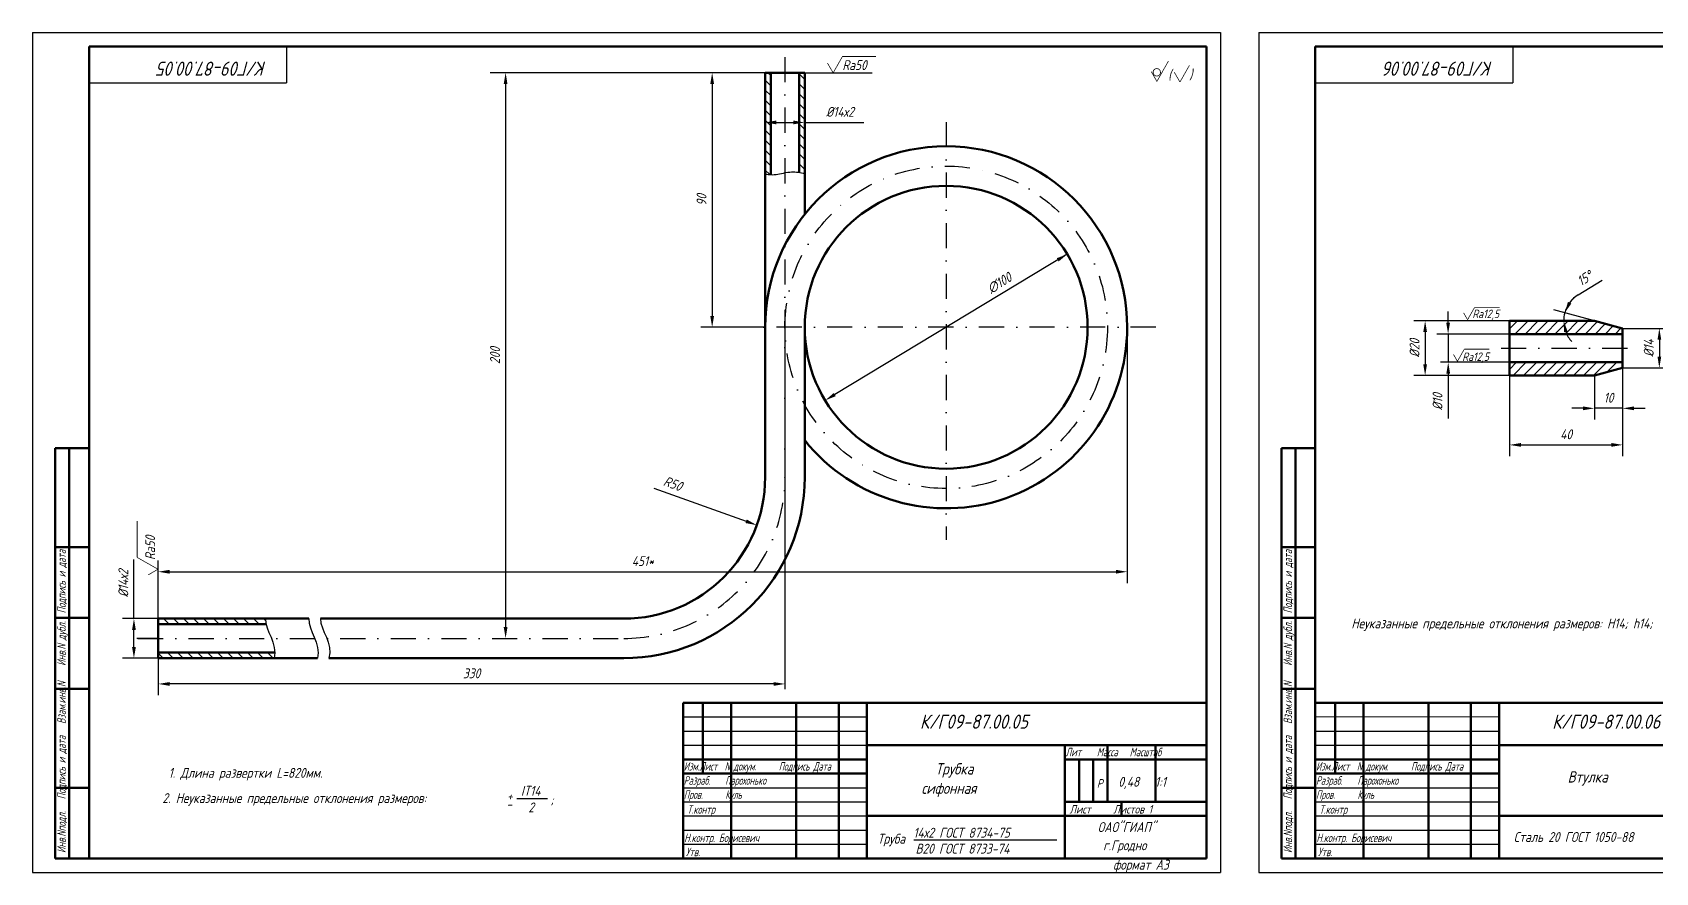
# Model space of a CAD drawing. Header units: inches. Extents: x 1065 to 7392, y 1020 to 3127.
# Drawn here: x 4599 to 5173, y 2290 to 2587 of the extents above; entities that cross this region are included whole.
import ezdxf

# ---------------------------------------------------------------- set-up
doc = ezdxf.new("R2010")
doc.units = ezdxf.units.IN
doc.header["$LTSCALE"] = 0.7
doc.header["$MEASUREMENT"] = 0
doc.linetypes.add('DASHDOT', pattern=[25.4, 12.7, -6.35, 0, -6.35])
doc.linetypes.add('HIDDEN', pattern=[9.525, 6.35, -3.175])
doc.styles.add('ROMANC', font='romanc', dxfattribs={"width": 0.8, "oblique": 15, "height": 3.5})
doc.styles.get("Standard").update_dxf_attribs({"font": 'romand.shx', "width": 0.8, "oblique": 15, "height": 3.5})
doc.dimstyles.get("Standard").update_dxf_attribs({"dimtxt": 3.5, "dimasz": 4, "dimexe": 4, "dimexo": 0, "dimgap": 2, "dimtad": 1, "dimdec": 0, "dimdsep": 46, "dimtxsty": 'Standard', "dimcen": 0.09, "dimadec": 0, "dimazin": 0, "dimtfac": 1, "dimtdec": 0, "dimtmove": 0, "dimatfit": 3, "dimfxl": 0, "dimtolj": 1, "dimtzin": 0, "dimlwd": 25, "dimlwe": 25, "dimarcsym": 0})

# ---------------------------------------------------------------- blocks, each defined once
blk = doc.blocks.new('*D255')
at = {"color": 0, "lineweight": 25}
blk.add_line((4818.68, 2425.86), (4851.34, 2414.1), dxfattribs=at)
blk.add_solid([(4851.56, 2414.73), (4851.11, 2413.47), (4855.1, 2412.74)], dxfattribs=at)
at = {"layer": 'DEFPOINTS', "color": 0, "lineweight": 25}
for p in [(4808.06, 2429.68), (4855.1, 2412.74)]:
    blk.add_point(p, dxfattribs=at)
at = {"color": 0, "lineweight": 25, "insert": (4825.45, 2427.4), "char_height": 3.5, "attachment_point": 5, "rotation": 340.20113}
blk.add_mtext('\\A1;R50', dxfattribs=at)
blk = doc.blocks.new('*D256')
at = {"color": 0, "lineweight": 25}
for p, q in [((4858.06, 2572.68), (4835.34, 2572.68)), ((4839.34, 2568.68), (4839.34, 2486.68)), ((4858.06, 2482.68), (4835.34, 2482.68))]:
    blk.add_line(p, q, dxfattribs=at)
for points in [[(4838.67, 2568.68), (4840.01, 2568.68), (4839.34, 2572.68)], [(4838.67, 2486.68), (4840.01, 2486.68), (4839.34, 2482.68)]]:
    blk.add_solid(points, dxfattribs=at)
at = {"layer": 'DEFPOINTS', "color": 0, "lineweight": 25}
for p in [(4858.06, 2572.68), (4839.34, 2482.68), (4858.06, 2482.68)]:
    blk.add_point(p, dxfattribs=at)
at = {"color": 0, "lineweight": 25, "insert": (4835.59, 2527.68), "char_height": 3.5, "attachment_point": 5, "rotation": 90}
blk.add_mtext('\\A1;90', dxfattribs=at)
blk = doc.blocks.new('*D257')
at = {"color": 0, "lineweight": 25}
for p, q in [((4986.06, 2482.68), (4986.06, 2392.26)), ((4643.52, 2379.68), (4643.52, 2400.26)), ((4647.52, 2396.26), (4982.06, 2396.26))]:
    blk.add_line(p, q, dxfattribs=at)
for points in [[(4647.52, 2396.93), (4647.52, 2395.59), (4643.52, 2396.26)], [(4982.06, 2396.93), (4982.06, 2395.59), (4986.06, 2396.26)]]:
    blk.add_solid(points, dxfattribs=at)
at = {"layer": 'DEFPOINTS', "color": 0, "lineweight": 25}
for p in [(4986.06, 2482.68), (4986.06, 2396.26), (4643.52, 2379.68)]:
    blk.add_point(p, dxfattribs=at)
at = {"color": 0, "lineweight": 25, "insert": (4814.79, 2400.01), "char_height": 3.5, "attachment_point": 5}
blk.add_mtext('\\A1;451*', dxfattribs=at)
blk = doc.blocks.new('*D258')
at = {"color": 0, "lineweight": 25}
for p, q in [((4858.06, 2572.68), (4858.06, 2551.1)), ((4872.06, 2572.68), (4872.06, 2551.1)), ((4862.06, 2555.1), (4868.06, 2555.1)), ((4872.06, 2555.1), (4892.95, 2555.1))]:
    blk.add_line(p, q, dxfattribs=at)
for points in [[(4862.06, 2555.77), (4862.06, 2554.43), (4858.06, 2555.1)], [(4868.06, 2555.77), (4868.06, 2554.43), (4872.06, 2555.1)]]:
    blk.add_solid(points, dxfattribs=at)
at = {"layer": 'DEFPOINTS', "color": 0, "lineweight": 25}
for p in [(4858.06, 2572.68), (4872.06, 2572.68), (4872.06, 2555.1)]:
    blk.add_point(p, dxfattribs=at)
at = {"color": 0, "lineweight": 25, "insert": (4884.5, 2558.85), "char_height": 3.5, "attachment_point": 5}
blk.add_mtext('\\A1;%%C14х2', dxfattribs=at)
blk = doc.blocks.new('*D259')
at = {"color": 0, "lineweight": 25}
for p, q in [((4634.93, 2379.68), (4634.93, 2400.57)), ((4643.52, 2379.68), (4630.93, 2379.68)), ((4634.93, 2369.68), (4634.93, 2375.68)), ((4643.52, 2365.68), (4630.93, 2365.68))]:
    blk.add_line(p, q, dxfattribs=at)
for points in [[(4634.27, 2375.68), (4635.6, 2375.68), (4634.93, 2379.68)], [(4634.27, 2369.68), (4635.6, 2369.68), (4634.93, 2365.68)]]:
    blk.add_solid(points, dxfattribs=at)
at = {"layer": 'DEFPOINTS', "color": 0, "lineweight": 25}
for p in [(4634.93, 2379.68), (4643.52, 2379.68), (4643.52, 2365.68)]:
    blk.add_point(p, dxfattribs=at)
at = {"color": 0, "lineweight": 25, "insert": (4631.18, 2392.13), "char_height": 3.5, "attachment_point": 5, "rotation": 90}
blk.add_mtext('\\A1;%%C14х2', dxfattribs=at)
blk = doc.blocks.new('*D419')
at = {"color": 0, "lineweight": 25}
for p, q in [((5145.51, 2494.19), (5153.91, 2499.37)), ((5151.19, 2484.97), (5136.87, 2488.81))]:
    blk.add_line(p, q, dxfattribs=at)
for start, end in [(121.66195, 165), (122.44358, 143.72179), (165, 180), (201.27821, 222.55642)]:
    blk.add_arc((5151.19, 2484.97), 10.83, start, end, dxfattribs=at)
for points in [[(5143.06, 2491.09), (5141.86, 2491.67), (5140.73, 2487.78)], [(5140.44, 2480.92), (5141.75, 2481.16), (5140.36, 2484.97)]]:
    blk.add_solid(points, dxfattribs=at)
at = {"layer": 'DEFPOINTS', "color": 0, "lineweight": 25}
for p in [(5121.22, 2484.97), (5140.4, 2485.92), (5151.19, 2484.97), (5151.19, 2484.97), (5161.19, 2482.29)]:
    blk.add_point(p, dxfattribs=at)
at = {"color": 0, "lineweight": 25, "insert": (5147.74, 2499.97), "char_height": 3.5, "attachment_point": 5, "rotation": 31.66195}
blk.add_mtext('\\A1;15°', dxfattribs=at)
blk = doc.blocks.new('*D420')
at = {"color": 0, "lineweight": 25}
for p, q in [((5161.19, 2482.29), (5178.17, 2482.29)), ((5174.17, 2478.29), (5174.17, 2472.3)), ((5161.19, 2468.3), (5178.17, 2468.3))]:
    blk.add_line(p, q, dxfattribs=at)
for points in [[(5173.51, 2478.29), (5174.84, 2478.29), (5174.17, 2482.29)], [(5173.51, 2472.3), (5174.84, 2472.3), (5174.17, 2468.3)]]:
    blk.add_solid(points, dxfattribs=at)
at = {"layer": 'DEFPOINTS', "color": 0, "lineweight": 25}
for p in [(5161.19, 2482.29), (5161.19, 2468.3), (5174.17, 2468.3)]:
    blk.add_point(p, dxfattribs=at)
at = {"color": 0, "lineweight": 25, "insert": (5170.42, 2475.3), "char_height": 3.5, "attachment_point": 5, "rotation": 90}
blk.add_mtext('\\A1;%%C14', dxfattribs=at)
blk = doc.blocks.new('*D421')
at = {"color": 0, "lineweight": 25}
for p, q in [((5161.19, 2468.3), (5161.19, 2450.03)), ((5151.19, 2465.62), (5151.19, 2450.03)), ((5147.19, 2454.03), (5143.19, 2454.03)), ((5161.19, 2454.03), (5151.19, 2454.03)), ((5165.19, 2454.03), (5169.19, 2454.03))]:
    blk.add_line(p, q, dxfattribs=at)
for points in [[(5147.19, 2454.7), (5147.19, 2453.37), (5151.19, 2454.03)], [(5165.19, 2454.7), (5165.19, 2453.37), (5161.19, 2454.03)]]:
    blk.add_solid(points, dxfattribs=at)
at = {"layer": 'DEFPOINTS', "color": 0, "lineweight": 25}
for p in [(5161.19, 2468.3), (5151.19, 2465.62), (5151.19, 2454.03)]:
    blk.add_point(p, dxfattribs=at)
at = {"color": 0, "lineweight": 25, "insert": (5156.19, 2457.78), "char_height": 3.5, "attachment_point": 5}
blk.add_mtext('\\A1;10', dxfattribs=at)
blk = doc.blocks.new('*D418')
at = {"color": 0, "lineweight": 25}
for p, q in [((5161.19, 2468.3), (5161.19, 2437.1)), ((5121.22, 2465.62), (5121.22, 2437.1)), ((5125.22, 2441.1), (5157.19, 2441.1))]:
    blk.add_line(p, q, dxfattribs=at)
for points in [[(5125.22, 2441.77), (5125.22, 2440.44), (5121.22, 2441.1)], [(5157.19, 2441.77), (5157.19, 2440.44), (5161.19, 2441.1)]]:
    blk.add_solid(points, dxfattribs=at)
at = {"layer": 'DEFPOINTS', "color": 0, "lineweight": 25}
for p in [(5161.19, 2468.3), (5121.22, 2465.62), (5161.19, 2441.1)]:
    blk.add_point(p, dxfattribs=at)
at = {"color": 0, "lineweight": 25, "insert": (5141.21, 2444.85), "char_height": 3.5, "attachment_point": 5}
blk.add_mtext('\\A1;40', dxfattribs=at)

msp = doc.modelspace()

# ---------------------------------------------------------------- hatches: boundary and pattern name
at = {"lineweight": 25}
h = msp.add_hatch(dxfattribs=at)
h.set_pattern_fill('ANSI31', color=256, scale=20, angle=90, style=0)
edge = h.paths.add_edge_path()
edge.add_spline(control_points=[(4681.65, 2377.68), (4681.48, 2378.36), (4681.39, 2379.02), (4681.41, 2379.68)], knot_values=[16.89827, 16.89827, 16.89827, 16.89827, 19.106376, 19.106376, 19.106376, 19.106376], degree=3, periodic=0)
edge.add_line((4681.41, 2379.68), (4643.52, 2379.68))
edge.add_line((4643.52, 2379.68), (4643.52, 2377.68))
edge.add_line((4643.52, 2377.68), (4681.65, 2377.68))
edge = h.paths.add_edge_path()
edge.add_line((4684.74, 2367.68), (4643.52, 2367.68))
edge.add_line((4643.52, 2367.68), (4643.52, 2365.68))
edge.add_line((4643.52, 2365.68), (4684.48, 2365.68))
edge.add_spline(control_points=[(4684.48, 2365.68), (4684.66, 2366.36), (4684.74, 2367.02), (4684.74, 2367.68)], knot_values=[29.152697, 29.152697, 29.152697, 29.152697, 30.972982, 30.972982, 30.972982, 30.972982], degree=3, periodic=0)

# ---------------------------------------------------------------- linework, layer by layer
for p, q in [((4599.06, 2586.91), (4599.06, 2289.91)), ((4599.06, 2586.91), (5019.06, 2586.91)), ((5019.06, 2586.91), (5019.06, 2289.91)), ((5032.56, 2586.91), (5032.56, 2289.91)), ((5032.56, 2586.91), (5242.56, 2586.91)), ((4858.06, 2572.68), (4858.06, 2536.63)), ((4858.06, 2572.68), (4872.06, 2572.68)), ((4872.06, 2572.68), (4858.06, 2572.68)), ((4872.06, 2572.68), (4858.06, 2572.68)), ((4872.06, 2572.68), (4872.06, 2564.32)), ((4872.06, 2544.32), (4872.06, 2522.63)), ((4599.06, 2289.91), (5019.06, 2289.91)), ((5032.56, 2289.91), (5242.56, 2289.91))]:
    msp.add_line(p, q)
at = {"lineweight": 50}
for p, q in [((4619.06, 2581.91), (4619.06, 2294.91)), ((4619.06, 2581.91), (5014.06, 2581.91)), ((5014.06, 2581.91), (5014.06, 2294.91)), ((5052.56, 2581.91), (5052.56, 2294.91)), ((5052.56, 2581.91), (5237.56, 2581.91)), ((4858.06, 2572.68), (4858.06, 2482.68)), ((4858.06, 2572.68), (4872.06, 2572.68)), ((4860.06, 2572.68), (4860.06, 2536.63)), ((4870.06, 2572.68), (4870.06, 2537.46)), ((4872.06, 2572.68), (4872.06, 2522.63)), ((5121.22, 2484.97), (5121.22, 2465.62)), ((5151.19, 2484.97), (5121.22, 2484.97)), ((5161.19, 2482.29), (5151.19, 2484.97)), ((4858.06, 2482.68), (4858.06, 2429.68)), ((4872.06, 2482.68), (4872.06, 2429.68)), ((5121.22, 2480.3), (5161.19, 2480.3)), ((5121.22, 2470.3), (5161.19, 2470.3)), ((5161.19, 2468.3), (5151.19, 2465.62)), ((5151.19, 2465.62), (5121.22, 2465.62)), ((4607.06, 2439.91), (4607.06, 2294.91)), ((4607.06, 2439.91), (4619.06, 2439.91)), ((4612.06, 2439.91), (4612.06, 2294.91)), ((5040.56, 2439.91), (5040.56, 2294.91)), ((5040.56, 2439.91), (5052.56, 2439.91)), ((5045.56, 2439.91), (5045.56, 2294.91)), ((4607.06, 2404.91), (4619.06, 2404.91)), ((5040.56, 2404.91), (5052.56, 2404.91)), ((4607.06, 2379.91), (4619.06, 2379.91)), ((4643.52, 2379.68), (4696.71, 2379.68)), ((4643.52, 2377.68), (4681.65, 2377.68)), ((4700.85, 2379.68), (4808.06, 2379.68)), ((5040.56, 2379.91), (5052.56, 2379.91)), ((4643.52, 2367.68), (4684.74, 2367.68)), ((4643.52, 2365.68), (4699.77, 2365.68)), ((4703.85, 2365.68), (4808.06, 2365.68)), ((4607.06, 2354.91), (4619.06, 2354.91)), ((5040.56, 2354.91), (5052.56, 2354.91)), ((4829.06, 2349.91), (4829.06, 2294.91)), ((4829.06, 2349.91), (5014.06, 2349.91)), ((4836.06, 2349.91), (4836.06, 2324.91)), ((4846.06, 2349.91), (4846.06, 2294.91)), ((4869.06, 2349.91), (4869.06, 2294.91)), ((4884.06, 2349.91), (4884.06, 2294.91)), ((4894.06, 2349.91), (4894.06, 2294.91)), ((5052.56, 2349.91), (5237.56, 2349.91)), ((5059.56, 2349.91), (5059.56, 2324.91)), ((5069.56, 2349.91), (5069.56, 2294.91)), ((5092.56, 2349.91), (5092.56, 2294.91)), ((5107.56, 2349.91), (5107.56, 2294.91)), ((5117.56, 2349.91), (5117.56, 2294.91)), ((4829.06, 2329.91), (4894.06, 2329.91)), ((4964.06, 2334.91), (4964.06, 2294.91)), ((4964.06, 2329.91), (5014.06, 2329.91)), ((4969.06, 2329.91), (4969.06, 2314.91)), ((4974.06, 2329.91), (4974.06, 2314.91)), ((4979.06, 2334.91), (4979.06, 2314.91)), ((4996.06, 2334.91), (4996.06, 2314.91)), ((5052.56, 2329.91), (5117.56, 2329.91)), ((4829.06, 2324.91), (4894.06, 2324.91)), ((5052.56, 2324.91), (5117.56, 2324.91)), ((4607.06, 2319.91), (4619.06, 2319.91)), ((5040.56, 2319.91), (5052.56, 2319.91)), ((4964.06, 2314.91), (5014.06, 2314.91)), ((4984.06, 2314.91), (4984.06, 2309.91)), ((4607.06, 2294.91), (5014.06, 2294.91)), ((5040.56, 2294.91), (5237.56, 2294.91))]:
    msp.add_line(p, q, dxfattribs=at)
at = {"linetype": 'DASHDOT'}
for p, q in [((4865.06, 2578.22), (4865.06, 2429.68)), ((4922.06, 2555.25), (4922.06, 2407.53)), ((5118.22, 2475.3), (5164.47, 2475.3)), ((4636.35, 2372.68), (4808.06, 2372.68))]:
    msp.add_line(p, q, dxfattribs=at)
at = {"lineweight": 25}
for p, q in [((4858.06, 2572.68), (4760.89, 2572.68)), ((4860.06, 2571.64), (4859.01, 2572.68)), ((4872.06, 2570.24), (4870.06, 2572.24)), ((4872.06, 2572.68), (4895.94, 2572.68)), ((4766.32, 2568.68), (4766.32, 2376.68)), ((4860.06, 2568.1), (4858.06, 2570.1)), ((4860.06, 2564.57), (4858.06, 2566.57)), ((4872.06, 2566.71), (4870.06, 2568.71)), ((4872.06, 2563.17), (4870.06, 2565.17)), ((4860.06, 2561.03), (4858.06, 2563.03)), ((4860.06, 2557.49), (4858.06, 2559.49)), ((4872.06, 2559.64), (4870.06, 2561.64)), ((4860.06, 2553.96), (4858.06, 2555.96)), ((4872.06, 2556.1), (4870.06, 2558.1)), ((4872.06, 2552.57), (4870.06, 2554.57)), ((4860.06, 2550.42), (4858.06, 2552.42)), ((4860.06, 2546.89), (4858.06, 2548.89)), ((4872.06, 2549.03), (4870.06, 2551.03)), ((4860.06, 2543.35), (4858.06, 2545.35)), ((4860.06, 2539.82), (4858.06, 2541.82)), ((4872.06, 2545.49), (4870.06, 2547.49)), ((4872.06, 2541.96), (4870.06, 2543.96)), ((4859.68, 2536.66), (4858.06, 2538.28)), ((4872.06, 2538.42), (4870.06, 2540.42)), ((4964.85, 2508.54), (4882.68, 2458.89)), ((5121.22, 2484.97), (5087.38, 2484.97)), ((5099.5, 2484.3), (5099.5, 2488.3)), ((5121.22, 2482.13), (5124.06, 2484.97)), ((5123.14, 2480.3), (5127.81, 2484.97)), ((5126.68, 2480.3), (5131.23, 2484.86)), ((5130.21, 2480.3), (5134.89, 2484.97)), ((5133.75, 2480.3), (5138.42, 2484.97)), ((5137.28, 2480.3), (5141.96, 2484.97)), ((5140.82, 2480.3), (5145.49, 2484.97)), ((5144.35, 2480.3), (5149.03, 2484.97)), ((5147.89, 2480.3), (5152.27, 2484.68)), ((4865.06, 2482.68), (4865.06, 2354.69)), ((5091.38, 2480.97), (5091.38, 2469.62)), ((5121.22, 2480.3), (5095.5, 2480.3)), ((5099.5, 2480.3), (5099.5, 2470.3)), ((5131.19, 2480.3), (5129.19, 2480.3)), ((5151.43, 2480.3), (5155.06, 2483.94)), ((5154.96, 2480.3), (5157.85, 2483.19)), ((5158.5, 2480.3), (5160.64, 2482.44)), ((5121.22, 2470.3), (5096.79, 2470.3)), ((5121.22, 2467.8), (5123.72, 2470.3)), ((5122.47, 2465.62), (5127.15, 2470.3)), ((5126.14, 2465.62), (5130.82, 2470.3)), ((5127.22, 2470.24), (5127.28, 2470.3)), ((5131.19, 2470.3), (5127.22, 2470.3)), ((5129.68, 2465.62), (5134.35, 2470.3)), ((5133.21, 2465.62), (5137.89, 2470.3)), ((5136.75, 2465.62), (5141.43, 2470.3)), ((5140.28, 2465.62), (5144.96, 2470.3)), ((5143.82, 2465.62), (5148.5, 2470.3)), ((5147.35, 2465.62), (5152.03, 2470.3)), ((5150.89, 2465.62), (5155.57, 2470.3)), ((5155.61, 2466.8), (5159.1, 2470.3)), ((5160.44, 2468.1), (5161.19, 2468.85)), ((5121.22, 2465.62), (5087.38, 2465.62)), ((5099.5, 2466.3), (5099.5, 2450.47)), ((4643.52, 2372.68), (4635.99, 2372.68)), ((4643.52, 2365.68), (4643.52, 2352.59)), ((4861.06, 2356.59), (4647.52, 2356.59)), ((4829.06, 2344.91), (4894.06, 2344.91)), ((4829.06, 2339.91), (4894.06, 2339.91)), ((5052.56, 2339.91), (5117.56, 2339.91)), ((4829.06, 2334.91), (4894.06, 2334.91)), ((5052.56, 2334.91), (5117.56, 2334.91)), ((4829.06, 2319.91), (4894.06, 2319.91)), ((5052.56, 2319.91), (5117.56, 2319.91)), ((4770.3, 2316.04), (4781.13, 2316.04)), ((4829.06, 2314.91), (4894.06, 2314.91)), ((5052.56, 2314.91), (5117.56, 2314.91)), ((4829.06, 2309.91), (4894.06, 2309.91)), ((5052.56, 2309.91), (5117.56, 2309.91)), ((4829.06, 2304.91), (4894.06, 2304.91)), ((4910.58, 2301.42), (4961.17, 2301.42)), ((5052.56, 2304.91), (5117.56, 2304.91)), ((4829.06, 2299.91), (4894.06, 2299.91)), ((5052.56, 2299.91), (5117.56, 2299.91))]:
    msp.add_line(p, q, dxfattribs=at)
at = {"linetype": 'HIDDEN', "lineweight": 25}
for p, q in [((4858.06, 2564.19), (4858.06, 2544.41)), ((4872.06, 2564.4), (4872.06, 2543.83))]:
    msp.add_line(p, q, dxfattribs=at)
at = {"color": 0, "linetype": 'DASHDOT'}
msp.add_line((4996.15, 2482.68), (4848.98, 2482.68), dxfattribs=at)
at = {"linetype": 'Continuous', "lineweight": 50}
for p, q in [((5161.19, 2482.3), (5161.19, 2468.3)), ((4643.52, 2379.68), (4643.52, 2365.68))]:
    msp.add_line(p, q, dxfattribs=at)
at = {"lineweight": 15}
msp.add_line((5052.56, 2344.91), (5117.56, 2344.91), dxfattribs=at)
at = {"color": 1, "lineweight": 50}
for p, q in [((4894.06, 2334.91), (5014.06, 2334.91)), ((5117.56, 2334.91), (5237.56, 2334.91)), ((4894.06, 2309.91), (5014.06, 2309.91)), ((5117.56, 2309.91), (5237.56, 2309.91))]:
    msp.add_line(p, q, dxfattribs=at)
for points, const_width in [([(4688.92, 2569.03), (4688.92, 2582.03)], 0.5), ([(5122.41, 2569.03), (5122.41, 2582.03)], 0.5), ([(4880.08, 2576.13), (4882.11, 2572.63)], 0.25), ([(4882.11, 2572.63), (4885.38, 2578.39)], 0.25), ([(4885.38, 2578.39), (4897.3, 2578.39)], 0.3), ([(4996.5, 2569.52), (5000.67, 2576.86)], 0.25), ([(4994.55, 2573.08), (4996.58, 2569.58)], 0.25), ([(5002.67, 2572.89), (5004.71, 2569.39)], 0.25), ([(5004.71, 2569.39), (5008.04, 2575.27)], 0.25), ([(4618.92, 2569.03), (4688.92, 2569.03)], 0.5), ([(5052.41, 2569.03), (5122.41, 2569.03)], 0.5), ([(5104.98, 2487.77), (5106.38, 2485.35)], 0.25), ([(5106.38, 2485.35), (5108.8, 2489.6)], 0.25), ([(5108.8, 2489.6), (5117.67, 2489.6)], 0.3), ([(5101.4, 2473.08), (5102.8, 2470.67)], 0.25), ([(5102.8, 2470.67), (5105.21, 2474.92)], 0.25), ([(5105.21, 2474.92), (5114.08, 2474.92)], 0.3), ([(4636.09, 2401.31), (4636.09, 2414.19)], 0.3), ([(4643.43, 2397.15), (4636.09, 2401.31)], 0.25), ([(4639.93, 2395.11), (4643.43, 2397.15)], 0.25)]:
    msp.add_lwpolyline(points, dxfattribs=dict(const_width=const_width))
at = {"const_width": 0.3}
for points in [[(4997.8, 2572.83, 1.02775), (4995.24, 2572.83, 1.02775)], [(4997.81, 2572.81, -1.02775), (4995.25, 2572.81, -1.02775)]]:
    msp.add_lwpolyline(points, format="xyb", dxfattribs=at)
msp.add_lwpolyline([(4858.06, 2536.94, 0.005854), (4858.49, 2536.84, 0.069654), (4861.28, 2536.64, 0.045006), (4863.81, 2537.04, -0.037919), (4866.81, 2537.56, -0.090658), (4871.45, 2537.16, -0.007414), (4872.06, 2536.99)], format="xyb")
at = {"linetype": 'DASHDOT'}
msp.add_circle((4922.06, 2482.68), 57, dxfattribs=at)
at = {"lineweight": 50}
for centre, radius, start, end in [((4922.06, 2482.68), 64, 0, 180), ((4922.06, 2482.68), 50, 0, 180), ((4922.06, 2482.68), 50, 180, 0), ((4922.06, 2482.68), 64, 218.62483, 0), ((4808.06, 2429.68), 50, 270, 0), ((4808.06, 2429.68), 64, 270, 0)]:
    msp.add_arc(centre, radius, start, end, dxfattribs=at)
at = {"linetype": 'DASHDOT', "lineweight": 25}
msp.add_arc((4808.06, 2429.68), 57, 270, 0, dxfattribs=at)
at = {"lineweight": 25}
for points in [[(4681.41, 2379.68), (4681.24, 2375.49), (4685.86, 2370.92), (4684.48, 2365.68)], [(4696.71, 2379.68), (4696.54, 2375.49), (4701.15, 2370.92), (4699.77, 2365.68)], [(4700.85, 2379.68), (4700.88, 2375.5), (4705.43, 2370.92), (4703.85, 2365.68)]]:
    msp.add_open_spline(points, degree=3, dxfattribs=at)
for points in [[(4765.65, 2568.68), (4766.98, 2568.68), (4766.32, 2572.68)], [(5090.72, 2480.97), (5092.05, 2480.97), (5091.38, 2484.97)], [(5098.83, 2484.3), (5100.16, 2484.3), (5099.5, 2480.3)], [(5090.72, 2469.62), (5092.05, 2469.62), (5091.38, 2465.62)], [(5098.87, 2466.3), (5100.2, 2466.3), (5099.53, 2470.3)], [(4882.34, 2459.46), (4883.03, 2458.32), (4879.26, 2456.82)], [(4765.65, 2376.68), (4766.98, 2376.68), (4766.32, 2372.68)], [(4647.52, 2357.25), (4647.52, 2355.92), (4643.52, 2356.59)], [(4861.06, 2357.25), (4861.06, 2355.92), (4865.06, 2356.59)]]:
    msp.add_solid(points, dxfattribs=at)
at = {"color": 0, "linetype": 'ByBlock'}
msp.add_solid([(4961.8, 2505.94), (4961.13, 2507.09), (4964.92, 2508.53)], dxfattribs=at)
at = {"layer": 'DEFPOINTS', "color": 0, "linetype": 'ByBlock'}
for p in [(4895.93, 2572.25), (4643.81, 2410.97)]:
    msp.add_point(p, dxfattribs=at)

# ---------------------------------------------------------------- texts
at = {"style": 'ROMANC', "oblique": 15, "width": 0.8}
for s, p in [('(', (5000.52, 2570.21)), (')', (5008.01, 2570.35))]:
    msp.add_text(s, height=3.5, dxfattribs=at).set_placement(p)
at = {"lineweight": 35, "char_height": 5, "width": 116.2188, "attachment_point": 1, "rotation": 180}
for s, insert in [('К/Г09-87.00.05 ', (4681.79, 2571.61)), ('К/Г09-87.00.06 ', (5115.29, 2571.61))]:
    msp.add_mtext(s, dxfattribs=dict(at, insert=insert))
at = {"lineweight": 25, "attachment_point": 1}
for s, insert, char_height, width in [('Ra50', (4885.36, 2577.12), 3.5, 29.1251), ('Ra12,5', (5108.07, 2488.93), 3, 25.3892), ('Ra12,5', (5104.49, 2473.78), 3, 25.3892), (' Неуказанные предельные отклонения размеров: H14; h14; ', (5063.43, 2379.73), 3.5, 158.004), ('{\\W0.7;Лит    Масса   Масштаб}', (4964.26, 2334.02), 3, 48.3624), ('1. Длина развертки L=820мм.', (4647.15, 2326.9), 3.5, 98.3226), ('{\\W0.6; Изм.Лист  N докум.      Подпись Дата\\P Разраб.    Парохонько\\P Пров.      Куль}', (4827.98, 2328.97), 3, 75.9719), ('0,48   1:1', (4982.91, 2323.75), 3.5, 30.5998), ('{\\W0.6; Изм.Лист  N докум.      Подпись Дата\\P Разраб.    Парохонько\\P Пров.      Куль}', (5051.48, 2328.97), 3, 75.9719), ('IT14', (4771.75, 2320.56), 3.5, 19.7907), ('Р', (4975.34, 2322.95), 3, 4.7355), ('2. Неуказанные предельные отклонения размеров:  ', (4644.99, 2317.98), 3.5, 158.004), ('-', (4766.57, 2315.82), 3.5, 6.6548), ('+', (4766.8, 2318.75), 3.5, 4.3989), ('2', (4774.36, 2314.69), 3.5, 17.1446), (';', (4782.19, 2317.41), 3.5, 9.0235), ('{\\W0.7;Т.контр}', (4830.5, 2313.71), 3, 65.7648), ('Лист     Листов 1', (4965.67, 2313.78), 3, 49.4707), ('{\\W0.7;Т.контр}', (5053.99, 2313.71), 3, 65.7648), ('{\\W0.7; Н.контр. Борисевич}', (4828.05, 2303.69), 3, 40.546), ('Труба', (4897.8, 2303.6), 3.5, 36.5786), ('14х2 ГОСТ 8734-75', (4910.46, 2305.74), 3.5, 73.1572), ('г.Гродно', (4977.56, 2301.29), 3.5, 35.0627), ('{\\W0.7; Н.контр. Борисевич}', (5051.54, 2303.69), 3, 40.546), ('Сталь 20 ГОСТ 1050-88', (5122.7, 2304.23), 3.5, 67.3789), ('{\\W0.7;Утв.     }', (4829.98, 2298.7), 3, 39.2217), ('В20 ГОСТ 8733-74', (4911.23, 2300.1), 3.5, 72.5735), ('{\\W0.7;Утв.     }', (5053.48, 2298.7), 3, 39.2217), ('формат А3', (4981.08, 2294.43), 3.5, 32.7454)]:
    msp.add_mtext(s, dxfattribs=dict(at, insert=insert, char_height=char_height, width=width))
at = {"lineweight": 25, "char_height": 3.5, "attachment_point": 5}
for s, insert, rotation in [('\\A1;∅100', (4940.91, 2498.33), 31.14032), ('\\A1;%%C20', (5087.63, 2475.3), 90), ('\\A1;200', (4762.57, 2472.68), 90), ('\\A1;%%C10', (5095.75, 2456.39), 90)]:
    msp.add_mtext(s, dxfattribs=dict(at, insert=insert, rotation=rotation))
at = {"lineweight": 25, "attachment_point": 1, "rotation": 90}
for s, insert, char_height, width in [('{\\W0.7; Инв.Nподл.   Подпись и дата   Взам.инв.N    Инв.N дубл.  Подпись и дата}', (4607.82, 2295.43), 3, 144.2887), ('Ra50', (4638.93, 2400.39), 3.5, 29.1251), ('{\\W0.7; Инв.Nподл.   Подпись и дата   Взам.инв.N    Инв.N дубл.  Подпись и дата}', (5041.32, 2295.43), 3, 144.2887)]:
    msp.add_mtext(s, dxfattribs=dict(at, insert=insert, char_height=char_height, width=width))
at = {"lineweight": 25, "insert": (4754.29, 2360.34), "char_height": 3.5, "attachment_point": 5}
msp.add_mtext('\\A1;330', dxfattribs=at)
at = {"lineweight": 35, "attachment_point": 1}
for s, insert, char_height, width in [('К/Г09-87.00.05', (4912.79, 2345.76), 5, 116.2188), ('К/Г09-87.00.06', (5136.29, 2345.76), 5, 116.2188), ('ОАО"ГИАП"', (4975.64, 2307.74), 3.5, 36.171)]:
    msp.add_mtext(s, dxfattribs=dict(at, insert=insert, char_height=char_height, width=width))
at = {"lineweight": 30, "char_height": 4, "width": 61.9449, "attachment_point": 1}
for s, insert in [('Трубка ', (4918.26, 2328.57)), ('Втулка ', (5141.75, 2325.74)), ('сифонная', (4913.33, 2321.73))]:
    msp.add_mtext(s, dxfattribs=dict(at, insert=insert))

# ---------------------------------------------------------------- dimensions: what is measured, and where the dimension line sits
at = {"lineweight": 25}
dim = msp.add_linear_dim(base=(4839.34, 2482.68), p1=(4858.06, 2572.68), p2=(4858.06, 2482.68), angle=90, dimstyle='Standard', dxfattribs=at)
dim.commit()
dim.dimension.update_dxf_attribs({"geometry": '*D256', "text_midpoint": (4835.59, 2527.68)})
for base, p1, p2, text, picture, middle in [((4872.06, 2555.1), (4858.06, 2572.68), (4872.06, 2572.68), '%%C14х2', '*D258', (4884.5, 2558.85)), ((4986.06, 2396.26), (4643.52, 2379.68), (4986.06, 2482.68), '451*', '*D257', (4814.79, 2400.01))]:
    dim = msp.add_linear_dim(base=base, p1=p1, p2=p2, text=text, dimstyle='Standard', dxfattribs=at)
    dim.commit()
    dim.dimension.update_dxf_attribs({"geometry": picture, "text_midpoint": middle})
dim = msp.add_angular_dim_2l(base=(5140.4, 2485.92), line1=((5151.19, 2484.97), (5121.22, 2484.97)), line2=((5161.19, 2482.29), (5151.19, 2484.97)), dimstyle='Standard', dxfattribs=at)
dim.commit()
dim.dimension.update_dxf_attribs({"geometry": '*D419', "text_midpoint": (5147.74, 2499.97)})
for base, p1, p2, text, picture, middle in [((5174.17, 2468.3), (5161.19, 2482.29), (5161.19, 2468.3), '%%C14', '*D420', (5170.42, 2475.3)), ((4634.93, 2379.68), (4643.52, 2365.68), (4643.52, 2379.68), '%%C14х2', '*D259', (4631.18, 2392.13))]:
    dim = msp.add_linear_dim(base=base, p1=p1, p2=p2, angle=90, text=text, dimstyle='Standard', dxfattribs=at)
    dim.commit()
    dim.dimension.update_dxf_attribs({"geometry": picture, "text_midpoint": middle})
for base, p1, p2, picture, middle in [((5161.19, 2441.1), (5121.22, 2465.62), (5161.19, 2468.3), '*D418', (5141.21, 2444.85)), ((5151.19, 2454.03), (5161.19, 2468.3), (5151.19, 2465.62), '*D421', (5156.19, 2457.78))]:
    dim = msp.add_linear_dim(base=base, p1=p1, p2=p2, dimstyle='Standard', dxfattribs=at)
    dim.commit()
    dim.dimension.update_dxf_attribs({"geometry": picture, "text_midpoint": middle})
dim = msp.add_radius_dim(center=(4808.06, 2429.68), mpoint=(4855.1, 2412.74), dimstyle='Standard', dxfattribs=at)
dim.commit()
dim.dimension.update_dxf_attribs({"geometry": '*D255', "text_midpoint": (4824.18, 2423.88), "dimtype": 164})

doc.saveas('drawing.dxf')
